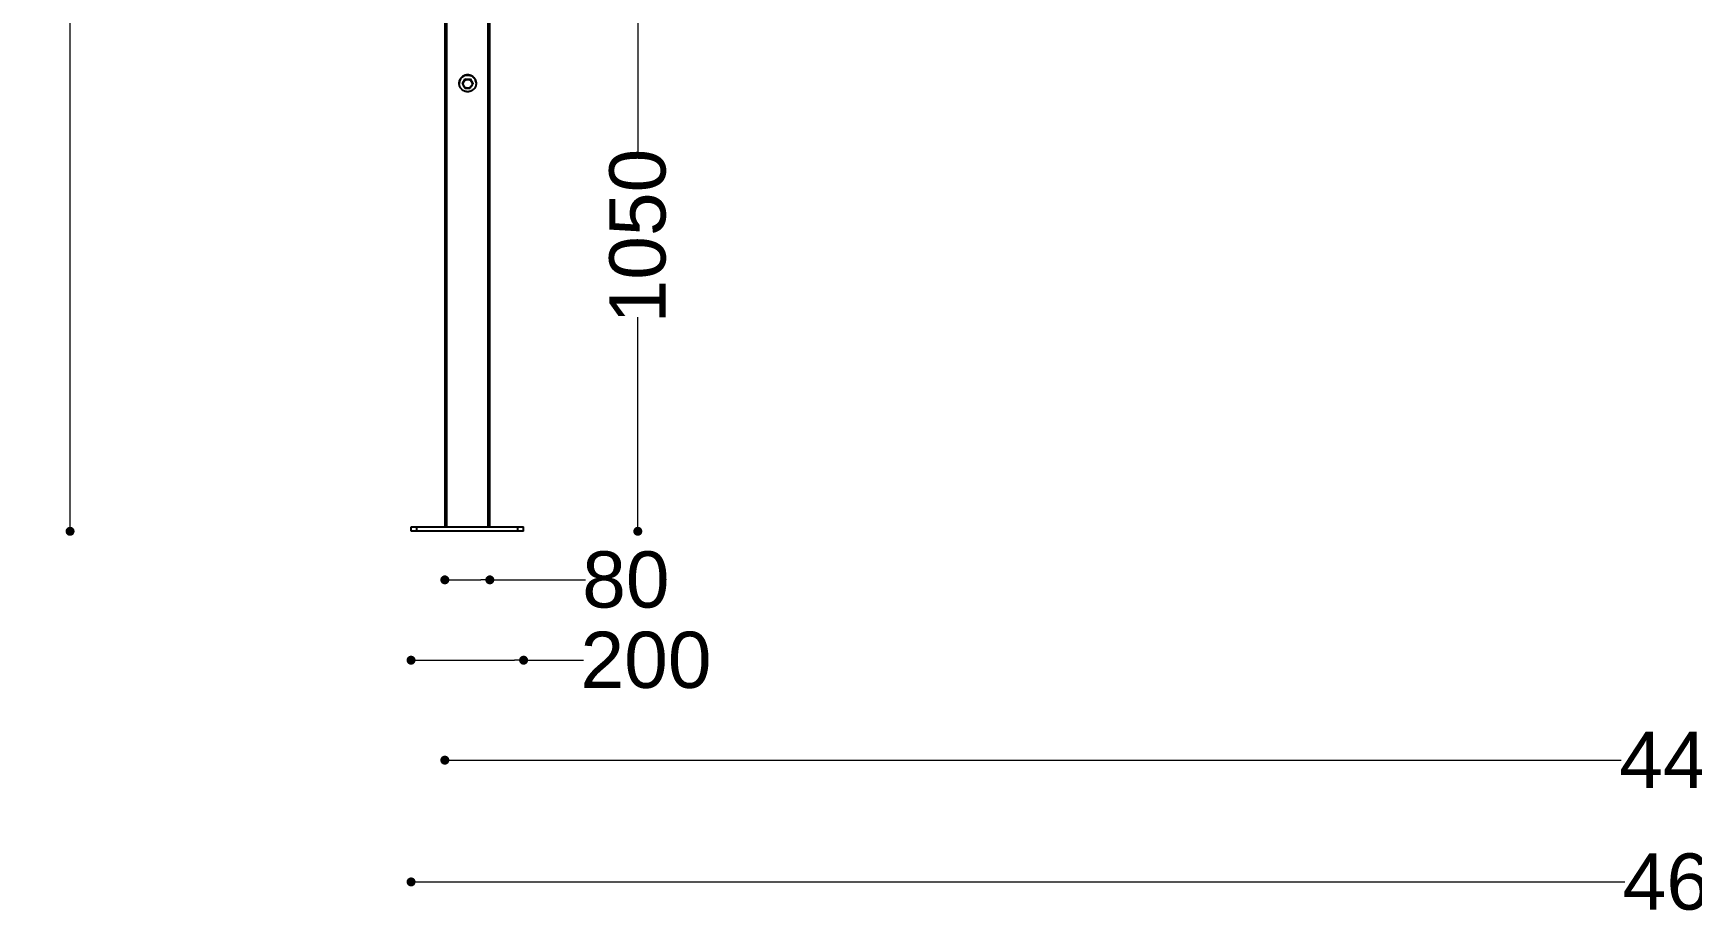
# Model space of a CAD drawing. Header units: millimetres. Extents: x 3109 to 13995, y 24552 to 39949.
# Drawn here: x 7987 to 10936, y 32649 to 34225 of the extents above; entities that cross this region are included whole.
import ezdxf

# ---------------------------------------------------------------- set-up
doc = ezdxf.new("R2010")
doc.units = ezdxf.units.MM
doc.header["$LTSCALE"] = 3
doc.layers.add('DomyÅ›lny', color=7, linetype='Continuous')
doc.styles.get("Standard").update_dxf_attribs({"font": 'arial.ttf'})
doc.dimstyles.new('MATEUSZ', dxfattribs={"dimtxt": 35, "dimasz": 16, "dimexe": 0.18, "dimexo": 0.0625, "dimgap": 0.09, "dimtad": 0, "dimdec": 0, "dimdsep": 46, "dimtxsty": 'Standard', "dimblk": 'DOT', "dimcen": 0.09, "dimse1": 1, "dimse2": 1, "dimadec": 0, "dimazin": 0, "dimtfac": 1, "dimtdec": 0, "dimtofl": 0, "dimtmove": 0, "dimatfit": 3, "dimfxl": 1, "dimtolj": 1, "dimtzin": 0, "dimlwd": 9, "dimlwe": 9, "dimarcsym": 0})

# ---------------------------------------------------------------- blocks, each defined once
blk = doc.blocks.new('_Dot')
at = {"color": 0, "linetype": 'ByBlock', "lineweight": -2}
blk.add_line((-0.5, 0), (-1, 0), dxfattribs=at)
at = {"color": 0, "linetype": 'ByBlock', "const_width": 0.5}
blk.add_lwpolyline([(-0.25, 0, 1), (0.25, 0, 1)], format="xyb", close=True, dxfattribs=at)
blk = doc.blocks.new('*D22')
at = {"color": 0, "lineweight": 9, "transparency": 16777216}
for p, q in [((8734.6, 32931.4), (10810.3, 32931.4)), ((13201.6, 32931.4), (11113.3, 32931.4))]:
    blk.add_line(p, q, dxfattribs=at)
at = {"layer": 'Defpoints', "color": 0, "transparency": 16777216}
for p in [(8718.6, 33346.5), (13217.6, 33346.5), (13217.6, 32931.4)]:
    blk.add_point(p, dxfattribs=at)
at = {"color": 0, "lineweight": 9, "transparency": 16777216, "xscale": 16, "yscale": 16, "zscale": 16, "rotation": 180}
blk.add_blockref('_Dot', (8718.6, 32931.4), dxfattribs=at)
at = {"color": 0, "lineweight": 9, "transparency": 16777216, "xscale": 16, "yscale": 16, "zscale": 16}
blk.add_blockref('_Dot', (13217.6, 32931.4), dxfattribs=at)
at = {"color": 0, "transparency": 16777216, "insert": (10961.8, 32931.4), "char_height": 100, "attachment_point": 5}
blk.add_mtext('\\A1;4499', dxfattribs=at)
blk = doc.blocks.new('*D23')
at = {"color": 0, "lineweight": 9, "transparency": 16777216}
for p, q in [((8674.6, 33109.2), (8842.6, 33109.2)), ((8858.6, 33109.2), (8965, 33109.2))]:
    blk.add_line(p, q, dxfattribs=at)
at = {"layer": 'Defpoints', "color": 0, "transparency": 16777216}
for p in [(8658.6, 33338.5), (8858.6, 33338.5), (8858.6, 33109.2)]:
    blk.add_point(p, dxfattribs=at)
at = {"color": 0, "lineweight": 9, "transparency": 16777216, "xscale": 16, "yscale": 16, "zscale": 16, "rotation": 180}
blk.add_blockref('_Dot', (8658.6, 33109.2), dxfattribs=at)
at = {"color": 0, "lineweight": 9, "transparency": 16777216, "xscale": 16, "yscale": 16, "zscale": 16}
blk.add_blockref('_Dot', (8858.6, 33109.2), dxfattribs=at)
at = {"color": 0, "transparency": 16777216, "insert": (9076.3, 33109.2), "char_height": 100, "attachment_point": 5}
blk.add_mtext('\\A1;200', dxfattribs=at)
blk = doc.blocks.new('*D24')
at = {"color": 0, "lineweight": 9, "transparency": 16777216}
for p, q in [((8674.6, 32714.8), (10816.5, 32714.8)), ((13261.6, 32714.8), (11119.6, 32714.8))]:
    blk.add_line(p, q, dxfattribs=at)
at = {"layer": 'Defpoints', "color": 0, "transparency": 16777216}
for p in [(8658.6, 33338.5), (13277.6, 33338.5), (13277.6, 32714.8)]:
    blk.add_point(p, dxfattribs=at)
at = {"color": 0, "lineweight": 9, "transparency": 16777216, "xscale": 16, "yscale": 16, "zscale": 16, "rotation": 180}
blk.add_blockref('_Dot', (8658.6, 32714.8), dxfattribs=at)
at = {"color": 0, "lineweight": 9, "transparency": 16777216, "xscale": 16, "yscale": 16, "zscale": 16}
blk.add_blockref('_Dot', (13277.6, 32714.8), dxfattribs=at)
at = {"color": 0, "transparency": 16777216, "insert": (10968.1, 32714.8), "char_height": 100, "attachment_point": 5}
blk.add_mtext('\\A1;4619', dxfattribs=at)
blk = doc.blocks.new('*D25')
at = {"color": 0, "lineweight": 9, "transparency": 16777216}
for p, q in [((9061.7, 34372.7), (9061.7, 34008.2)), ((9061.7, 33354.5), (9061.7, 33719.1))]:
    blk.add_line(p, q, dxfattribs=at)
at = {"layer": 'Defpoints', "color": 0, "transparency": 16777216}
for p in [(8804.6, 34388.7), (9061.7, 34388.7), (8858.6, 33338.5)]:
    blk.add_point(p, dxfattribs=at)
at = {"color": 0, "lineweight": 9, "transparency": 16777216, "xscale": 16, "yscale": 16, "zscale": 16}
for p, rotation in [((9061.7, 34388.7), 90), ((9061.7, 33338.5), 270)]:
    blk.add_blockref('_Dot', p, dxfattribs=dict(at, rotation=rotation))
at = {"color": 0, "transparency": 16777216, "insert": (9061.7, 33863.6), "char_height": 100, "attachment_point": 5, "rotation": 90}
blk.add_mtext('\\A1;1050', dxfattribs=at)
blk = doc.blocks.new('*D26')
at = {"color": 0, "lineweight": 9, "transparency": 16777216}
for p, q in [((8052.3, 35776), (8052.3, 34715.5)), ((8052.3, 33354.5), (8052.3, 34415))]:
    blk.add_line(p, q, dxfattribs=at)
at = {"layer": 'Defpoints', "color": 0, "transparency": 16777216}
for p in [(8768.6, 35792), (8052.3, 33338.5), (8658.6, 33338.5)]:
    blk.add_point(p, dxfattribs=at)
at = {"color": 0, "lineweight": 9, "transparency": 16777216, "xscale": 16, "yscale": 16, "zscale": 16}
for p, rotation in [((8052.3, 35792), 90), ((8052.3, 33338.5), 270)]:
    blk.add_blockref('_Dot', p, dxfattribs=dict(at, rotation=rotation))
at = {"color": 0, "transparency": 16777216, "insert": (8052.3, 34565.3), "char_height": 100, "attachment_point": 5, "rotation": 90}
blk.add_mtext('\\A1;2453', dxfattribs=at)
blk = doc.blocks.new('*D37')
at = {"color": 0, "lineweight": 9, "transparency": 16777216}
for p, q in [((8734.6, 33252.1), (8782.6, 33252.1)), ((8798.6, 33252.1), (8968.9, 33252.1))]:
    blk.add_line(p, q, dxfattribs=at)
at = {"layer": 'Defpoints', "color": 0, "transparency": 16777216}
for p in [(8718.6, 33346.5), (8798.6, 33346.5), (8798.6, 33252.1)]:
    blk.add_point(p, dxfattribs=at)
at = {"color": 0, "lineweight": 9, "transparency": 16777216, "xscale": 16, "yscale": 16, "zscale": 16, "rotation": 180}
blk.add_blockref('_Dot', (8718.6, 33252.1), dxfattribs=at)
at = {"color": 0, "lineweight": 9, "transparency": 16777216, "xscale": 16, "yscale": 16, "zscale": 16}
blk.add_blockref('_Dot', (8798.6, 33252.1), dxfattribs=at)
at = {"color": 0, "transparency": 16777216, "insert": (9040.5, 33252.1), "char_height": 100, "attachment_point": 5}
blk.add_mtext('\\A1;80', dxfattribs=at)

msp = doc.modelspace()

# ---------------------------------------------------------------- linework, layer by layer
at = {"layer": 'DomyÅ›lny'}
for p, q in [((8718.6, 35692.6), (8718.6, 33346.5)), ((8719.6, 35693), (8719.6, 33346.5)), ((8722.1, 33346.5), (8722.1, 35693.1)), ((8795.1, 35693.1), (8795.1, 33346.5)), ((8795.6, 33346.5), (8795.6, 35692.6)), ((8797.5, 33346.5), (8797.5, 35693)), ((8798.6, 33346.5), (8798.6, 35692.6)), ((8744.2, 34134.5), (8744.2, 34134.7)), ((8750, 34135.2), (8754.6, 34143.1)), ((8750, 34135.2), (8750, 34134.5)), ((8754.6, 34143.1), (8754.6, 34142.5)), ((8763.8, 34143.2), (8768.5, 34135.3)), ((8763.8, 34143.2), (8763.8, 34142.5)), ((8768.5, 34134.6), (8767.3, 34134.5)), ((8768.5, 34135.3), (8768.5, 34134.6)), ((8658.6, 33338.5), (8658.6, 33346.5)), ((8668.6, 33346.5), (8848.6, 33346.5)), ((8668.6, 33338.5), (8668.6, 33346.5)), ((8848.6, 33338.5), (8668.6, 33338.5)), ((8848.6, 33338.5), (8848.6, 33346.5)), ((8858.6, 33338.5), (8858.6, 33346.5))]:
    msp.add_line(p, q, dxfattribs=at)
for points in [[(8759.3, 34150.4, 0), (8757.9, 34150.3, 0), (8756.5, 34150.1, 0), (8755, 34149.7, 0), (8753.6, 34149.2, 0), (8752.1, 34148.6, 0), (8750.8, 34147.8, 0), (8749.5, 34146.8, 0), (8748.3, 34145.7, 0), (8747.3, 34144.5, 0), (8746.4, 34143.2, 0), (8745.6, 34141.8, 0), (8745.1, 34140.4, 0), (8744.6, 34138.9, 0), (8744.4, 34137.5, 0), (8744.2, 34136.1, 0), (8744.2, 34134.7, 0)], [(8759.1, 34120.3, 0), (8757.8, 34120.4, 0), (8756.4, 34120.6, 0), (8755, 34120.9, 0), (8753.6, 34121.4, 0), (8752.3, 34122, 0), (8750.9, 34122.8, 0), (8749.7, 34123.7, 0), (8748.6, 34124.7, 0), (8747.5, 34125.9, 0), (8746.6, 34127.1, 0), (8745.9, 34128.4, 0), (8745.3, 34129.8, 0), (8744.8, 34131.2, 0), (8744.5, 34132.6, 0), (8744.3, 34134, 0), (8744.2, 34135.3, 0), (8744.3, 34136.6, 0), (8744.5, 34138, 0), (8744.8, 34139.4, 0), (8745.3, 34140.8, 0), (8745.9, 34142.1, 0), (8746.7, 34143.4, 0), (8747.6, 34144.7, 0), (8748.7, 34145.8, 0), (8749.8, 34146.8, 0), (8751.1, 34147.7, 0), (8752.4, 34148.5, 0), (8753.8, 34149.1, 0), (8755.2, 34149.6, 0), (8756.6, 34149.9, 0), (8758, 34150.1, 0), (8759.3, 34150.1, 0)], [(8759.3, 34150.1, 0), (8760.7, 34150.1, 0), (8762, 34149.9, 0), (8763.4, 34149.5, 0), (8764.8, 34149, 0), (8766.2, 34148.4, 0), (8767.5, 34147.6, 0), (8768.8, 34146.7, 0), (8769.9, 34145.7, 0), (8770.9, 34144.6, 0), (8771.8, 34143.3, 0), (8772.6, 34142, 0), (8773.2, 34140.6, 0), (8773.7, 34139.2, 0), (8774, 34137.9, 0), (8774.2, 34136.5, 0), (8774.2, 34135.1, 0), (8774.2, 34133.8, 0), (8774, 34132.4, 0), (8773.6, 34131, 0), (8773.1, 34129.7, 0), (8772.5, 34128.3, 0), (8771.7, 34127, 0), (8770.8, 34125.8, 0), (8769.8, 34124.6, 0), (8768.6, 34123.6, 0), (8767.4, 34122.7, 0), (8766, 34121.9, 0), (8764.7, 34121.3, 0), (8763.3, 34120.9, 0), (8761.9, 34120.6, 0), (8760.5, 34120.4, 0), (8759.1, 34120.3, 0)], [(8774.2, 34136.2, 0), (8774.1, 34137.5, 0), (8773.8, 34138.8, 0), (8773.4, 34140.2, 0), (8772.9, 34141.5, 0), (8772.3, 34142.8, 0), (8771.5, 34144, 0), (8770.6, 34145.2, 0), (8769.5, 34146.3, 0), (8768.4, 34147.2, 0), (8767.2, 34148.1, 0), (8765.9, 34148.8, 0), (8764.6, 34149.4, 0), (8763.3, 34149.8, 0), (8761.9, 34150.1, 0), (8760.6, 34150.3, 0), (8759.3, 34150.4, 0)], [(8752.3, 34138.4, 0), (8750, 34134.5, 0)], [(8750, 34134.5, 0), (8752.4, 34130.5, 0)], [(8752.4, 34130.5, 0), (8751.9, 34131.4, 0), (8751.6, 34132.3, 0), (8751.3, 34133.4, 0), (8751.3, 34134.4, 0), (8751.3, 34135.5, 0), (8751.5, 34136.5, 0), (8751.9, 34137.5, 0), (8752.3, 34138.4, 0)], [(8754.6, 34142.5, 0), (8752.3, 34138.4, 0)], [(8752.3, 34138.4, 0), (8752.9, 34139.3, 0), (8753.6, 34140, 0), (8754.3, 34140.7, 0), (8755.2, 34141.3, 0), (8756.2, 34141.8, 0), (8757.2, 34142.2, 0), (8758.2, 34142.4, 0), (8759.2, 34142.4, 0)], [(8752.4, 34130.5, 0), (8754.7, 34126.6, 0)], [(8759.3, 34126.5, 0), (8758.3, 34126.6, 0), (8757.3, 34126.8, 0), (8756.3, 34127.1, 0), (8755.3, 34127.6, 0), (8754.4, 34128.2, 0), (8753.6, 34128.9, 0), (8752.9, 34129.6, 0), (8752.4, 34130.5, 0)], [(8759.2, 34142.4, 0), (8754.6, 34142.5, 0)], [(8754.7, 34126.6, 0), (8759.3, 34126.5, 0)], [(8763.8, 34142.5, 0), (8759.2, 34142.4, 0)], [(8759.2, 34142.4, 0), (8760.2, 34142.4, 0), (8761.3, 34142.2, 0), (8762.3, 34141.9, 0), (8763.2, 34141.4, 0), (8764.1, 34140.8, 0), (8764.9, 34140.1, 0), (8765.6, 34139.3, 0), (8766.2, 34138.5, 0)], [(8766.2, 34130.6, 0), (8765.7, 34129.7, 0), (8765, 34128.9, 0), (8764.2, 34128.2, 0), (8763.3, 34127.6, 0), (8762.4, 34127.2, 0), (8761.3, 34126.8, 0), (8760.3, 34126.6, 0), (8759.3, 34126.5, 0)], [(8759.3, 34126.5, 0), (8763.9, 34126.6, 0)], [(8766.2, 34138.5, 0), (8763.8, 34142.5, 0)], [(8763.9, 34126.6, 0), (8766.2, 34130.6, 0)], [(8768.5, 34134.6, 0), (8766.2, 34138.5, 0)], [(8766.2, 34138.5, 0), (8766.6, 34137.6, 0), (8767, 34136.6, 0), (8767.2, 34135.6, 0), (8767.3, 34134.5, 0)], [(8766.2, 34130.6, 0), (8768.5, 34134.6, 0)], [(8767.3, 34134.5, 0), (8767.2, 34133.5, 0), (8767, 34132.4, 0), (8766.7, 34131.5, 0), (8766.2, 34130.6, 0)], [(8718.5, 34107.3, 0), (8718.6, 34106.6, 0), (8718.8, 34105.9, 0), (8719.1, 34105.1, 0), (8719.5, 34104.4, 0), (8720, 34103.8, 0), (8720.6, 34103.3, 0), (8721.3, 34102.9, 0), (8722.1, 34102.6, 0)], [(8658.6, 33346.5, 0), (8658.6, 33346.5, 0), (8658.6, 33346.5, 0), (8658.6, 33346.5, 0), (8658.6, 33346.5, 0), (8658.6, 33346.5, 0), (8658.6, 33346.5, 0), (8658.6, 33346.5, 0), (8658.6, 33346.5, 0), (8658.6, 33346.5, 0), (8658.6, 33346.5, 0), (8658.6, 33346.5, 0), (8658.6, 33346.5, 0), (8658.6, 33346.5, 0), (8658.6, 33346.5, 0), (8658.9, 33346.5, 0), (8659.8, 33346.5, 0), (8668.6, 33346.5, 0)], [(8668.6, 33338.5, 0), (8658.6, 33338.5, 0)], [(8848.6, 33346.5, 0), (8858.6, 33346.5, 0)], [(8858.6, 33338.5, 0), (8858.6, 33338.5, 0), (8858.6, 33338.5, 0), (8858.6, 33338.5, 0), (8858.6, 33338.5, 0), (8858.6, 33338.5, 0), (8858.6, 33338.5, 0), (8858.6, 33338.5, 0), (8858.6, 33338.5, 0), (8858.6, 33338.5, 0), (8858.6, 33338.5, 0), (8858.6, 33338.5, 0), (8858.5, 33338.5, 0), (8858.5, 33338.5, 0), (8858.3, 33338.5, 0), (8857.3, 33338.5, 0), (8848.6, 33338.5, 0)]]:
    msp.add_polyline3d(points, dxfattribs=at)

# ---------------------------------------------------------------- dimensions: what is measured, and where the dimension line sits
for base, p1, p2, picture, middle in [((8052.3253, 33338.5344), (8768.5657, 35791.9744), (8658.5657, 33338.5344), '*D26', (8052.3253, 34565.2544)), ((9061.7, 34388.7), (8858.6, 33338.5), (8804.6, 34388.7), '*D25', (9061.7, 33863.6))]:
    dim = msp.add_linear_dim(base=base, p1=p1, p2=p2, angle=90, dimstyle='MATEUSZ', override={"dimtxt": 100})
    dim.commit()
    dim.dimension.update_dxf_attribs({"geometry": picture, "text_midpoint": middle})
for base, p1, p2, picture, middle in [((8858.6, 33109.2), (8658.6, 33338.5), (8858.6, 33338.5), '*D23', (9076.3, 33109.2)), ((13217.6, 32931.4), (8718.6, 33346.5), (13217.6, 33346.5), '*D22', (10961.8, 32931.4)), ((8798.6, 33252.1), (8718.6, 33346.5), (8798.6, 33346.5), '*D37', (9040.5, 33252.1))]:
    dim = msp.add_linear_dim(base=base, p1=p1, p2=p2, dimstyle='MATEUSZ', override={"dimtxt": 100})
    dim.commit()
    dim.dimension.update_dxf_attribs({"geometry": picture, "text_midpoint": middle, "dimtype": 160})
dim = msp.add_linear_dim(base=(13277.6, 32714.8), p1=(8658.6, 33338.5), p2=(13277.6, 33338.5), dimstyle='MATEUSZ', override={"dimtxt": 100})
dim.commit()
dim.dimension.update_dxf_attribs({"geometry": '*D24', "text_midpoint": (10968.1, 32714.8)})

doc.saveas('drawing.dxf')
